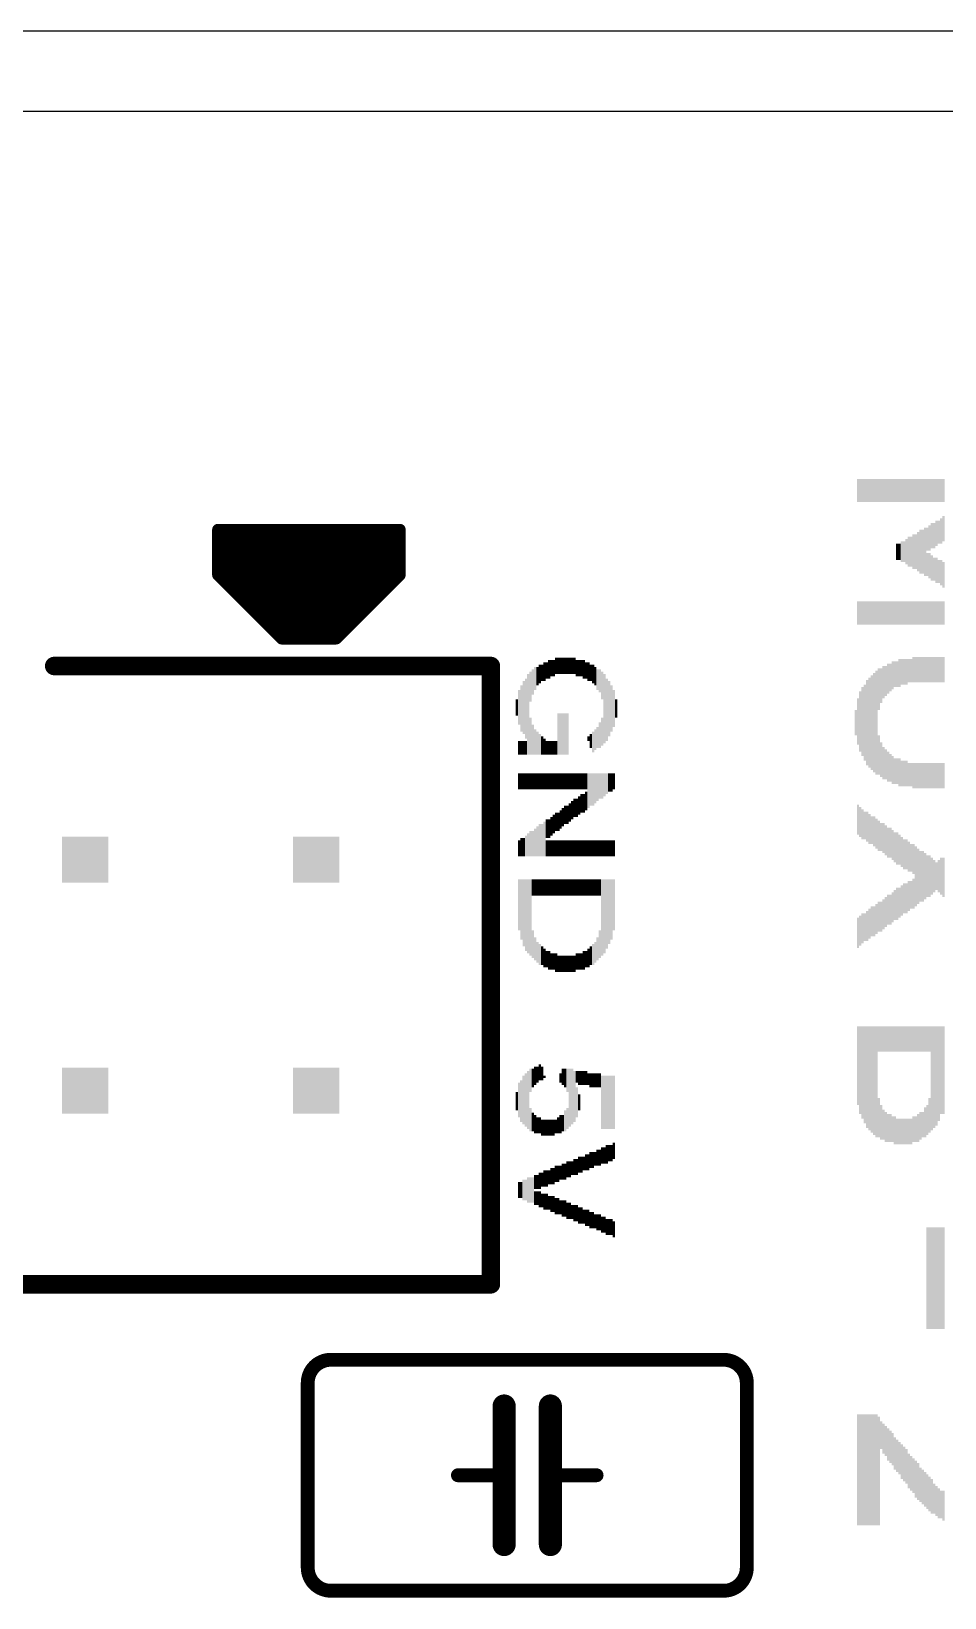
# Model space of a CAD drawing. Extents: x -5 to 130, y -14 to 61.
# Drawn here: x 58.45 to 68.49, y 43.65 to 60.88 of the extents above; entities that cross this region are included whole.
import ezdxf

# ---------------------------------------------------------------- set-up
doc = ezdxf.new("R2010")
doc.units = 0
for name, color, linetype in [('20', 178, 'CONTINUOUS'), ('21', 251, 'CONTINUOUS'), ('51', 251, 'CONTINUOUS')]:
    doc.layers.add(name, color=color, linetype=linetype)

# ---------------------------------------------------------------- blocks, each defined once
blk = doc.blocks.new('RECT')
blk.add_solid([(-0.5, -0.5), (0.5, -0.5), (-0.5, 0.5), (0.5, 0.5)])

msp = doc.modelspace()

# ---------------------------------------------------------------- linework, layer by layer
at = {"layer": '20'}
msp.add_line((130, 60), (-5, 60), dxfattribs=at)
at = {"layer": '21'}
for points, const_width in [([(60.5, 55.4318, 1), (60.5, 55.3683)], 0.0635), ([(60.5318, 55.4, 1), (60.4682, 55.4)], 0.0635), ([(60.5958, 55.4, 1), (60.5322, 55.4)], 0.0635), ([(60.7228, 55.4, 1), (60.6593, 55.4)], 0.0635), ([(60.8498, 55.4, 1), (60.7863, 55.4)], 0.0635), ([(60.9768, 55.4, 1), (60.9132, 55.4)], 0.0635), ([(61.1038, 55.4, 1), (61.0403, 55.4)], 0.0635), ([(61.2308, 55.4, 1), (61.1673, 55.4)], 0.0635), ([(61.3578, 55.4, 1), (61.2942, 55.4)], 0.0635), ([(61.4848, 55.4, 1), (61.4213, 55.4)], 0.0635), ([(61.6118, 55.4, 1), (61.5483, 55.4)], 0.0635), ([(61.7388, 55.4, 1), (61.6752, 55.4)], 0.0635), ([(61.8658, 55.4, 1), (61.8023, 55.4)], 0.0635), ([(61.9928, 55.4, 1), (61.9293, 55.4)], 0.0635), ([(62.1198, 55.4, 1), (62.0562, 55.4)], 0.0635), ([(62.2468, 55.4, 1), (62.1833, 55.4)], 0.0635), ([(62.3738, 55.4, 1), (62.3103, 55.4)], 0.0635), ([(62.5008, 55.4, 1), (62.4372, 55.4)], 0.0635), ([(62.5318, 55.4, 1), (62.4682, 55.4)], 0.0635), ([(62.5, 55.3683, 1), (62.5, 55.4318)], 0.0635), ([(60.5225, 54.9225, 1), (60.4775, 54.8775)], 0.0635), ([(62.5225, 54.8775, 1), (62.4775, 54.9225)], 0.0635), ([(60.4682, 54.9, 1), (60.5318, 54.9)], 0.0635), ([(60.5322, 54.836, 1), (60.5958, 54.836)], 0.0635), ([(62.4372, 54.869, 1), (62.5008, 54.869)], 0.0635), ([(62.4682, 54.9, 1), (62.5318, 54.9)], 0.0635), ([(60.6593, 54.709, 1), (60.7228, 54.709)], 0.0635), ([(60.7863, 54.582, 1), (60.8498, 54.582)], 0.0635), ([(62.1833, 54.615, 1), (62.2468, 54.615)], 0.0635), ([(62.3103, 54.742, 1), (62.3738, 54.742)], 0.0635), ([(60.9132, 54.455, 1), (60.9768, 54.455)], 0.0635), ([(62.0562, 54.488, 1), (62.1198, 54.488)], 0.0635), ([(61.0403, 54.328, 1), (61.1038, 54.328)], 0.0635), ([(61.2, 54.2318, 1), (61.2, 54.1683)], 0.0635), ([(61.5, 54.2318, 1), (61.5, 54.1683)], 0.0635), ([(61.5, 54.1683, 1), (61.5, 54.2318)], 0.0635), ([(61.8, 54.1683, 1), (61.8, 54.2318)], 0.0635), ([(61.8023, 54.234, 1), (61.8658, 54.234)], 0.0635), ([(61.9293, 54.361, 1), (61.9928, 54.361)], 0.0635), ([(61.1673, 54.201, 1), (61.2308, 54.201)], 0.0635), ([(61.1775, 54.1775, 1), (61.2225, 54.2225)], 0.0635), ([(61.2942, 54.2, 1), (61.3578, 54.2)], 0.0635), ([(61.4213, 54.2, 1), (61.4848, 54.2)], 0.0635), ([(61.5483, 54.2, 1), (61.6118, 54.2)], 0.0635), ([(61.6752, 54.2, 1), (61.7388, 54.2)], 0.0635), ([(61.7775, 54.2225, 1), (61.8225, 54.1775)], 0.0635), ([(58.7, 53.9508, 1), (58.7, 53.8492)], 0.1016), ([(63.5508, 53.9, 1), (63.4492, 53.9)], 0.1016), ([(63.5, 53.8492, 1), (63.5, 53.9508)], 0.1016), ([(63.5, 47.0492, 1), (63.5, 47.1508)], 0.1016), ([(63.4492, 47.1, 1), (63.5508, 47.1)], 0.1016), ([(61.741, 46.27, 0.4142), (61.487, 46.016)], 0.1524), ([(61.741, 46.3081, 1), (61.741, 46.2319)], 0.0762), ([(61.741, 46.2319, 1), (61.741, 46.3081)], 0.0762), ([(66.313, 46.016, 0.4142), (66.059, 46.27)], 0.1524), ([(66.059, 46.3081, 1), (66.059, 46.2319)], 0.0762), ([(66.059, 46.2319, 1), (66.059, 46.3081)], 0.0762), ([(61.5251, 46.016, 1), (61.4489, 46.016)], 0.0762), ([(61.4489, 46.016, 1), (61.5251, 46.016)], 0.0762), ([(66.3511, 46.016, 1), (66.2749, 46.016)], 0.0762), ([(66.2749, 46.016, 1), (66.3511, 46.016)], 0.0762), ([(63.7095, 45.762, 1), (63.5825, 45.762)], 0.127), ([(64.2175, 45.762, 1), (64.0905, 45.762)], 0.127), ([(63.519, 45.0381, 1), (63.519, 44.9619)], 0.0762), ([(63.7095, 45, 1), (63.5825, 45)], 0.127), ([(63.5825, 45, 1), (63.7095, 45)], 0.127), ([(63.646, 44.9619, 1), (63.646, 45.0381)], 0.0762), ([(64.2175, 45, 1), (64.0905, 45)], 0.127), ([(64.0905, 45, 1), (64.2175, 45)], 0.127), ([(64.154, 45.0381, 1), (64.154, 44.9619)], 0.0762), ([(64.281, 44.9619, 1), (64.281, 45.0381)], 0.0762), ([(63.5825, 44.238, 1), (63.7095, 44.238)], 0.127), ([(64.0905, 44.238, 1), (64.2175, 44.238)], 0.127), ([(61.487, 43.984, 0.4142), (61.741, 43.73)], 0.1524), ([(61.5251, 43.984, 1), (61.4489, 43.984)], 0.0762), ([(61.4489, 43.984, 1), (61.5251, 43.984)], 0.0762), ([(66.059, 43.73, 0.4142), (66.313, 43.984)], 0.1524), ([(66.3511, 43.984, 1), (66.2749, 43.984)], 0.0762), ([(66.2749, 43.984, 1), (66.3511, 43.984)], 0.0762), ([(61.741, 43.7681, 1), (61.741, 43.6919)], 0.0762), ([(61.741, 43.6919, 1), (61.741, 43.7681)], 0.0762), ([(66.059, 43.7681, 1), (66.059, 43.6919)], 0.0762), ([(66.059, 43.6919, 1), (66.059, 43.7681)], 0.0762)]:
    msp.add_lwpolyline(points, format="xyb", dxfattribs=dict(at, const_width=const_width))
for points, const_width in [([(62.5, 55.4), (60.5, 55.4)], 0.127), ([(60.5, 55.4), (60.5, 54.9)], 0.127), ([(60.564, 55.4), (60.564, 54.836)], 0.127), ([(60.691, 55.4), (60.691, 54.709)], 0.127), ([(60.818, 55.4), (60.818, 54.582)], 0.127), ([(60.945, 55.4), (60.945, 54.455)], 0.127), ([(61.072, 55.4), (61.072, 54.328)], 0.127), ([(61.199, 55.4), (61.199, 54.201)], 0.127), ([(61.326, 55.4), (61.326, 54.2)], 0.127), ([(61.453, 55.4), (61.453, 54.2)], 0.127), ([(61.58, 55.4), (61.58, 54.2)], 0.127), ([(61.707, 55.4), (61.707, 54.2)], 0.127), ([(61.834, 55.4), (61.834, 54.234)], 0.127), ([(61.961, 55.4), (61.961, 54.361)], 0.127), ([(62.088, 55.4), (62.088, 54.488)], 0.127), ([(62.215, 55.4), (62.215, 54.615)], 0.127), ([(62.342, 55.4), (62.342, 54.742)], 0.127), ([(62.469, 55.4), (62.469, 54.869)], 0.127), ([(62.5, 54.9), (62.5, 55.4)], 0.127), ([(60.5, 54.9), (61.2, 54.2)], 0.127), ([(61.8, 54.2), (62.5, 54.9)], 0.127), ([(61.2, 54.2), (61.5, 54.2)], 0.127), ([(61.5, 54.2), (61.8, 54.2)], 0.127), ([(63.5, 53.9), (58.7, 53.9)], 0.2032), ([(63.5, 53.9), (63.5, 47.1)], 0.2032), ([(63.5, 47.1), (49.5, 47.1)], 0.2032), ([(61.741, 46.27), (66.059, 46.27)], 0.1524), ([(61.487, 46.016), (61.487, 43.984)], 0.1524), ([(66.313, 46.016), (66.313, 43.984)], 0.1524), ([(63.646, 45.762), (63.646, 45)], 0.254), ([(64.154, 45), (64.154, 45.762)], 0.254), ([(63.646, 45), (63.519, 45)], 0.1524), ([(63.646, 45), (63.646, 44.238)], 0.254), ([(64.154, 45), (64.154, 44.238)], 0.254), ([(64.281, 45), (64.154, 45)], 0.1524), ([(66.059, 43.73), (61.741, 43.73)], 0.1524)]:
    msp.add_lwpolyline(points, dxfattribs=dict(at, const_width=const_width))
at = {"layer": '51'}
msp.add_line((86.92, 60.88), (54.154, 60.88), dxfattribs=at)
at = {"layer": '51', "const_width": 0.1524}
for points in [[(63.519, 45), (63.138, 45)], [(64.662, 45), (64.281, 45)]]:
    msp.add_lwpolyline(points, dxfattribs=at)
at = {"layer": '51', "const_width": 0.0762}
for points in [[(63.138, 45.0381, 1), (63.138, 44.9619)], [(63.519, 44.9619, 1), (63.519, 45.0381)], [(64.281, 45.0381, 1), (64.281, 44.9619)], [(64.662, 44.9619, 1), (64.662, 45.0381)]]:
    msp.add_lwpolyline(points, format="xyb", dxfattribs=at)

# ---------------------------------------------------------------- block references
at = {"layer": '21', "yscale": 0.0254, "rotation": 270}
for p, xscale in [((67.5354, 55.8295), 0.254), ((67.5608, 55.8295), 0.254), ((67.5862, 55.8295), 0.254), ((67.6116, 55.8295), 0.254), ((67.637, 55.8295), 0.254), ((67.6624, 55.8295), 0.254), ((67.6878, 55.8295), 0.254), ((67.7132, 55.8295), 0.254), ((67.7386, 55.8295), 0.254), ((67.764, 55.8295), 0.254), ((67.7894, 55.8295), 0.254), ((67.8148, 55.8295), 0.254), ((67.8402, 55.8295), 0.254), ((67.8656, 55.8295), 0.254), ((67.891, 55.8295), 0.254), ((67.9164, 55.8295), 0.254), ((67.9418, 55.8295), 0.254), ((67.9672, 55.8295), 0.254), ((67.9926, 55.8295), 0.254), ((68.018, 55.8295), 0.254), ((68.0434, 55.8295), 0.254), ((68.0688, 55.8295), 0.254), ((68.0942, 55.8295), 0.254), ((68.1196, 55.8295), 0.254), ((68.145, 55.8295), 0.254), ((68.1704, 55.8295), 0.254), ((68.1958, 55.8295), 0.254), ((68.2212, 55.8295), 0.254), ((68.2466, 55.8295), 0.254), ((68.272, 55.8295), 0.254), ((68.2974, 55.8295), 0.254), ((68.3228, 55.8295), 0.254), ((68.3482, 55.8295), 0.254), ((68.3736, 55.8295), 0.254), ((68.399, 55.8295), 0.254), ((68.4244, 55.8295), 0.254), ((68.4498, 55.8295), 0.254), ((68.4752, 55.8295), 0.254), ((68.3482, 55.3342), 0.2794), ((68.3736, 55.3342), 0.2794), ((68.399, 55.3596), 0.2794), ((68.4244, 55.3723), 0.254), ((68.4498, 55.385), 0.2794), ((68.4752, 55.4104), 0.2794), ((68.0942, 55.1564), 0.3302), ((68.1196, 55.1564), 0.3302), ((68.145, 55.1564), 0.381), ((68.1704, 55.1564), 0.381), ((68.1958, 55.1564), 0.4318), ((68.2212, 55.1564), 0.4826), ((68.2466, 55.1564), 0.4826), ((68.272, 55.1564), 0.5334), ((68.2974, 55.2961), 0.254), ((68.3228, 55.3088), 0.2794), ((67.9672, 55.1564), 0.1778), ((67.9926, 55.1564), 0.1778), ((68.018, 55.1564), 0.2286), ((68.0434, 55.1564), 0.2286), ((68.0688, 55.1564), 0.2794), ((68.2974, 55.0167), 0.254), ((68.3228, 55.004), 0.2794), ((68.3482, 54.9786), 0.2794), ((68.3736, 54.9659), 0.254), ((68.399, 54.9532), 0.2794), ((68.4244, 54.9405), 0.254), ((68.4498, 54.9278), 0.2794), ((68.4752, 54.9024), 0.2794), ((67.5354, 54.4833), 0.254), ((67.5608, 54.4833), 0.254), ((67.5862, 54.4833), 0.254), ((67.6116, 54.4833), 0.254), ((67.637, 54.4833), 0.254), ((67.6624, 54.4833), 0.254), ((67.6878, 54.4833), 0.254), ((67.7132, 54.4833), 0.254), ((67.7386, 54.4833), 0.254), ((67.764, 54.4833), 0.254), ((67.7894, 54.4833), 0.254), ((67.8148, 54.4833), 0.254), ((67.8402, 54.4833), 0.254), ((67.8656, 54.4833), 0.254), ((67.891, 54.4833), 0.254), ((67.9164, 54.4833), 0.254), ((67.9418, 54.4833), 0.254), ((67.9672, 54.4833), 0.254), ((67.9926, 54.4833), 0.254), ((68.018, 54.4833), 0.254), ((68.0434, 54.4833), 0.254), ((68.0688, 54.4833), 0.254), ((68.0942, 54.4833), 0.254), ((68.1196, 54.4833), 0.254), ((68.145, 54.4833), 0.254), ((68.1704, 54.4833), 0.254), ((68.1958, 54.4833), 0.254), ((68.2212, 54.4833), 0.254), ((68.2466, 54.4833), 0.254), ((68.272, 54.4833), 0.254), ((68.2974, 54.4833), 0.254), ((68.3228, 54.4833), 0.254), ((68.3482, 54.4833), 0.254), ((68.3736, 54.4833), 0.254), ((68.399, 54.4833), 0.254), ((68.4244, 54.4833), 0.254), ((68.4498, 54.4833), 0.254), ((68.4752, 54.4833), 0.254), ((64.0894, 53.8381), 0.2032), ((64.1148, 53.8508), 0.1778), ((64.1402, 53.8635), 0.2032), ((64.1656, 53.8762), 0.1778), ((64.191, 53.8762), 0.1778), ((64.2164, 53.9016), 0.1778), ((64.2418, 53.9016), 0.1778), ((64.2672, 53.9016), 0.1778), ((64.2926, 53.9016), 0.1778), ((64.318, 53.9016), 0.1778), ((64.3434, 53.9016), 0.1778), ((64.3688, 53.9016), 0.1778), ((64.3942, 53.9016), 0.1778), ((64.4196, 53.9016), 0.1778), ((64.445, 53.8762), 0.1778), ((64.4704, 53.8762), 0.1778), ((64.4958, 53.8762), 0.1778), ((64.5212, 53.8635), 0.2032), ((64.5466, 53.8508), 0.1778), ((64.572, 53.8381), 0.2032), ((67.8656, 53.7594), 0.3302), ((67.891, 53.7721), 0.3048), ((67.9164, 53.7975), 0.3048), ((67.9418, 53.8102), 0.2794), ((67.9672, 53.8102), 0.2794), ((67.9926, 53.8229), 0.3048), ((68.018, 53.8356), 0.2794), ((68.0434, 53.8356), 0.2794), ((68.0688, 53.8356), 0.2794), ((68.0942, 53.8483), 0.254), ((68.1196, 53.8483), 0.254), ((68.145, 53.861), 0.2794), ((68.1704, 53.861), 0.2794), ((68.1958, 53.861), 0.2794), ((68.2212, 53.861), 0.2794), ((68.2466, 53.861), 0.2794), ((68.272, 53.861), 0.2794), ((68.2974, 53.861), 0.2794), ((68.3228, 53.861), 0.2794), ((68.3482, 53.861), 0.2794), ((68.3736, 53.861), 0.2794), ((68.399, 53.861), 0.2794), ((68.4244, 53.861), 0.2794), ((68.4498, 53.861), 0.2794), ((68.4752, 53.861), 0.2794), ((63.8862, 53.4317), 0.6604), ((63.9116, 53.3682), 0.889), ((63.937, 53.673), 0.3302), ((63.9624, 53.7238), 0.2794), ((63.9878, 53.7619), 0.254), ((64.0132, 53.7873), 0.2032), ((64.0386, 53.8127), 0.2032), ((64.064, 53.8254), 0.1778), ((64.5974, 53.8254), 0.1778), ((64.6228, 53.8127), 0.2032), ((64.6482, 53.7873), 0.2032), ((64.6736, 53.7492), 0.2286), ((64.699, 53.7365), 0.254), ((64.7244, 53.6857), 0.3048), ((64.7498, 53.4317), 0.762), ((64.7752, 53.419), 0.6858), ((67.637, 53.2768), 0.9398), ((67.6624, 53.2768), 0.9906), ((67.6878, 53.2768), 1.0414), ((67.7132, 53.2768), 1.0922), ((67.7386, 53.2768), 1.143), ((67.764, 53.6451), 0.4572), ((67.7894, 53.6832), 0.381), ((67.8148, 53.7213), 0.3556), ((67.8402, 53.734), 0.3302), ((63.81, 53.4444), 0.381), ((63.8354, 53.4317), 0.508), ((63.8608, 53.4444), 0.5842), ((64.8006, 53.4317), 0.6096), ((64.826, 53.4317), 0.508), ((64.8514, 53.4317), 0.4064), ((67.5608, 53.2895), 0.6604), ((67.5862, 53.2895), 0.762), ((67.6116, 53.2768), 0.8382), ((63.7846, 53.4444), 0.1778), ((64.8768, 53.4317), 0.2032), ((67.51, 53.2768), 0.2794), ((67.5354, 53.2895), 0.508), ((63.937, 53.1269), 0.4064), ((63.9624, 53.0888), 0.3302), ((64.2418, 53.1523), 0.4572), ((64.2672, 53.1523), 0.4572), ((64.2926, 53.1523), 0.4572), ((64.318, 53.1523), 0.4572), ((64.3434, 53.1523), 0.4572), ((64.699, 53.1396), 0.2794), ((64.7244, 53.1777), 0.3048), ((63.81, 52.9999), 0.1524), ((63.8354, 52.9999), 0.1524), ((63.8608, 52.9999), 0.1524), ((63.8862, 52.9999), 0.1524), ((63.9878, 53.0634), 0.2794), ((64.0132, 53.0507), 0.254), ((64.0386, 53.038), 0.2286), ((64.064, 53.0253), 0.2032), ((64.0894, 53.0126), 0.1778), ((64.1148, 52.9999), 0.1524), ((64.1402, 52.9999), 0.1524), ((64.1656, 52.9999), 0.1524), ((64.191, 52.9999), 0.1524), ((64.2164, 52.9999), 0.1524), ((64.572, 53.1015), 0.0508), ((64.5974, 53.0761), 0.1524), ((64.6228, 53.0634), 0.2286), ((64.6482, 53.0888), 0.2286), ((64.6736, 53.1142), 0.2286), ((67.764, 52.9212), 0.4318), ((67.7894, 52.8704), 0.381), ((67.8148, 52.8323), 0.3556), ((67.8402, 52.8196), 0.3302), ((67.8656, 52.7942), 0.3302), ((67.891, 52.7815), 0.3048), ((67.9164, 52.7561), 0.3048), ((63.81, 52.6316), 0.1778), ((63.8354, 52.6316), 0.1778), ((63.8608, 52.6316), 0.1778), ((63.8862, 52.6316), 0.1778), ((63.9116, 52.6316), 0.1778), ((63.937, 52.6316), 0.1778), ((63.9624, 52.6316), 0.1778), ((63.9878, 52.6316), 0.1778), ((64.0132, 52.6316), 0.1778), ((64.0386, 52.6316), 0.1778), ((64.064, 52.6316), 0.1778), ((64.0894, 52.6316), 0.1778), ((64.1148, 52.6316), 0.1778), ((64.1402, 52.6316), 0.1778), ((64.1656, 52.6316), 0.1778), ((64.191, 52.6316), 0.1778), ((64.2164, 52.6316), 0.1778), ((64.2418, 52.6316), 0.1778), ((64.2672, 52.6316), 0.1778), ((64.2926, 52.6316), 0.1778), ((64.318, 52.6316), 0.1778), ((64.3434, 52.6316), 0.1778), ((64.3688, 52.6316), 0.1778), ((64.3942, 52.6316), 0.1778), ((64.4196, 52.6316), 0.1778), ((64.445, 52.6316), 0.1778), ((64.4704, 52.6316), 0.1778), ((64.4958, 52.6316), 0.1778), ((64.5212, 52.6316), 0.1778), ((64.5466, 52.6316), 0.1778), ((64.572, 52.53), 0.381), ((64.5974, 52.5427), 0.3556), ((64.6228, 52.5427), 0.3556), ((64.6482, 52.5554), 0.3302), ((64.6736, 52.5681), 0.3048), ((64.699, 52.5808), 0.2794), ((64.7244, 52.5808), 0.2794), ((64.7498, 52.5935), 0.254), ((64.7752, 52.6062), 0.2286), ((64.8006, 52.6189), 0.2032), ((64.826, 52.6189), 0.2032), ((64.8514, 52.6316), 0.1778), ((67.9418, 52.7434), 0.2794), ((67.9672, 52.7434), 0.2794), ((67.9926, 52.7307), 0.3048), ((68.018, 52.718), 0.2794), ((68.0434, 52.718), 0.2794), ((68.0688, 52.718), 0.2794), ((68.0942, 52.7053), 0.254), ((68.1196, 52.7053), 0.254), ((68.145, 52.6926), 0.2794), ((68.1704, 52.6926), 0.2794), ((68.1958, 52.6926), 0.2794), ((68.2212, 52.6926), 0.2794), ((68.2466, 52.6926), 0.2794), ((68.272, 52.6926), 0.2794), ((68.2974, 52.6926), 0.2794), ((68.3228, 52.6926), 0.2794), ((68.3482, 52.6926), 0.2794), ((68.3736, 52.6926), 0.2794), ((68.399, 52.6926), 0.2794), ((68.4244, 52.6926), 0.2794), ((68.4498, 52.6926), 0.2794), ((68.4752, 52.6926), 0.2794), ((64.3688, 52.2887), 0.2032), ((64.3942, 52.3141), 0.2032), ((64.4196, 52.3395), 0.2032), ((64.445, 52.3395), 0.2032), ((64.4704, 52.3649), 0.2032), ((64.4958, 52.3903), 0.2032), ((64.5212, 52.3903), 0.2032), ((64.5466, 52.4157), 0.2032), ((67.5354, 52.21), 0.3302), ((64.1148, 52.1109), 0.2032), ((64.1402, 52.1109), 0.2032), ((64.1656, 52.1363), 0.2032), ((64.191, 52.1617), 0.2032), ((64.2164, 52.1871), 0.2032), ((64.2418, 52.1871), 0.2032), ((64.2672, 52.2125), 0.2032), ((64.2926, 52.2379), 0.2032), ((64.318, 52.2633), 0.2032), ((64.3434, 52.2633), 0.2032), ((67.5608, 52.1846), 0.3302), ((67.5862, 52.1592), 0.3302), ((67.6116, 52.1465), 0.3048), ((67.637, 52.1338), 0.3302), ((67.6624, 52.1084), 0.3302), ((67.6878, 52.0957), 0.3048), ((67.7132, 52.083), 0.3302), ((67.7386, 52.0576), 0.3302), ((67.764, 52.0322), 0.3302), ((63.8862, 51.9204), 0.2286), ((63.9116, 51.9331), 0.254), ((63.937, 51.9458), 0.2794), ((63.9624, 51.9458), 0.2794), ((63.9878, 51.9585), 0.3048), ((64.0132, 51.9712), 0.3302), ((64.0386, 51.9839), 0.3556), ((64.064, 51.9839), 0.3556), ((64.0894, 51.9966), 0.381), ((67.7894, 52.0195), 0.3048), ((67.8148, 52.0068), 0.3302), ((67.8402, 51.9814), 0.3302), ((67.8656, 51.956), 0.3302), ((67.891, 51.956), 0.3302), ((67.9164, 51.9306), 0.3302), ((67.9418, 51.9052), 0.3302), ((67.9672, 51.8925), 0.3556), ((67.9926, 51.8798), 0.3302), ((63.81, 51.895), 0.1778), ((63.8354, 51.9077), 0.2032), ((63.8608, 51.9077), 0.2032), ((64.1148, 51.895), 0.1778), ((64.1402, 51.895), 0.1778), ((64.1656, 51.895), 0.1778), ((64.191, 51.895), 0.1778), ((64.2164, 51.895), 0.1778), ((64.2418, 51.895), 0.1778), ((64.2672, 51.895), 0.1778), ((64.2926, 51.895), 0.1778), ((64.318, 51.895), 0.1778), ((64.3434, 51.895), 0.1778), ((64.3688, 51.895), 0.1778), ((64.3942, 51.895), 0.1778), ((64.4196, 51.895), 0.1778), ((64.445, 51.895), 0.1778), ((64.4704, 51.895), 0.1778), ((64.4958, 51.895), 0.1778), ((64.5212, 51.895), 0.1778), ((64.5466, 51.895), 0.1778), ((64.572, 51.895), 0.1778), ((64.5974, 51.895), 0.1778), ((64.6228, 51.895), 0.1778), ((64.6482, 51.895), 0.1778), ((64.6736, 51.895), 0.1778), ((64.699, 51.895), 0.1778), ((64.7244, 51.895), 0.1778), ((64.7498, 51.895), 0.1778), ((64.7752, 51.895), 0.1778), ((64.8006, 51.895), 0.1778), ((64.826, 51.895), 0.1778), ((64.8514, 51.895), 0.1778), ((68.018, 51.8544), 0.3302), ((68.0434, 51.829), 0.3302), ((68.0688, 51.829), 0.3302), ((68.0942, 51.8036), 0.3302), ((68.1196, 51.7909), 0.3048), ((68.145, 51.7782), 0.3302), ((68.1704, 51.5877), 0.6604), ((68.1958, 51.5877), 0.6096), ((68.2212, 51.5877), 0.5588), ((68.2466, 51.5877), 0.5588), ((68.272, 51.5877), 0.508), ((68.2974, 51.5877), 0.4572), ((68.3228, 51.5877), 0.4572), ((68.3482, 51.5877), 0.4064), ((68.3736, 51.5877), 0.3556), ((68.399, 51.5877), 0.3048), ((68.4244, 51.5877), 0.3556), ((68.4498, 51.5877), 0.4064), ((68.4752, 51.575), 0.4318), ((63.81, 51.2727), 0.5588), ((63.8354, 51.2219), 0.6604), ((63.8608, 51.1838), 0.7366), ((63.8862, 51.1584), 0.7874), ((63.9116, 51.1457), 0.8128), ((63.937, 51.133), 0.8382), ((63.9624, 51.4632), 0.1778), ((63.9878, 51.4632), 0.1778), ((64.0132, 51.4632), 0.1778), ((64.0386, 51.4632), 0.1778), ((64.064, 51.4632), 0.1778), ((64.0894, 51.4632), 0.1778), ((64.1148, 51.4632), 0.1778), ((64.1402, 51.4632), 0.1778), ((64.1656, 51.4632), 0.1778), ((64.191, 51.4632), 0.1778), ((64.2164, 51.4632), 0.1778), ((64.2418, 51.4632), 0.1778), ((64.2672, 51.4632), 0.1778), ((64.2926, 51.4632), 0.1778), ((64.318, 51.4632), 0.1778), ((64.3434, 51.4632), 0.1778), ((64.3688, 51.4632), 0.1778), ((64.3942, 51.4632), 0.1778), ((64.4196, 51.4632), 0.1778), ((64.445, 51.4632), 0.1778), ((64.4704, 51.4632), 0.1778), ((64.4958, 51.4632), 0.1778), ((64.5212, 51.4632), 0.1778), ((64.5466, 51.4632), 0.1778), ((64.572, 51.4632), 0.1778), ((64.5974, 51.4632), 0.1778), ((64.6228, 51.4632), 0.1778), ((64.6482, 51.4632), 0.1778), ((64.6736, 51.4632), 0.1778), ((64.699, 51.4632), 0.1778), ((64.7244, 51.133), 0.8382), ((64.7498, 51.1457), 0.8128), ((64.7752, 51.1711), 0.762), ((64.8006, 51.1965), 0.7112), ((64.826, 51.2219), 0.6604), ((64.8514, 51.2727), 0.5588), ((68.0434, 51.3464), 0.3302), ((68.0688, 51.3464), 0.3302), ((68.0942, 51.3718), 0.3302), ((68.1196, 51.3845), 0.3048), ((68.145, 51.3972), 0.3302), ((67.8402, 51.194), 0.3302), ((67.8656, 51.2194), 0.3302), ((67.891, 51.2194), 0.3302), ((67.9164, 51.2448), 0.3302), ((67.9418, 51.2702), 0.3302), ((67.9672, 51.2829), 0.3556), ((67.9926, 51.2956), 0.3302), ((68.018, 51.321), 0.3302), ((67.5862, 51.0162), 0.3302), ((67.6116, 51.0289), 0.3048), ((67.637, 51.0416), 0.3302), ((67.6624, 51.067), 0.3302), ((67.6878, 51.0924), 0.3302), ((67.7132, 51.0924), 0.3302), ((67.7386, 51.1178), 0.3302), ((67.764, 51.1432), 0.3302), ((67.7894, 51.1432), 0.3302), ((67.8148, 51.1686), 0.3302), ((63.9624, 50.8409), 0.3048), ((64.699, 50.8409), 0.3048), ((67.5354, 50.9654), 0.3302), ((67.5608, 50.9908), 0.3302), ((63.9878, 50.7901), 0.254), ((64.0132, 50.752), 0.2286), ((64.0386, 50.7266), 0.2286), ((64.6228, 50.7266), 0.2286), ((64.6482, 50.752), 0.2286), ((64.6736, 50.7901), 0.254), ((64.064, 50.7139), 0.2032), ((64.0894, 50.6885), 0.2032), ((64.1148, 50.6758), 0.1778), ((64.1402, 50.6631), 0.2032), ((64.1656, 50.6504), 0.1778), ((64.191, 50.6504), 0.1778), ((64.2164, 50.6377), 0.2032), ((64.2418, 50.625), 0.1778), ((64.2672, 50.625), 0.1778), ((64.2926, 50.625), 0.1778), ((64.318, 50.625), 0.1778), ((64.3434, 50.625), 0.1778), ((64.3688, 50.625), 0.1778), ((64.3942, 50.625), 0.1778), ((64.4196, 50.625), 0.1778), ((64.445, 50.6504), 0.1778), ((64.4704, 50.6504), 0.1778), ((64.4958, 50.6504), 0.1778), ((64.5212, 50.6631), 0.2032), ((64.5466, 50.6758), 0.1778), ((64.572, 50.6885), 0.2032), ((64.5974, 50.7139), 0.2032), ((67.5354, 49.5049), 0.8636), ((67.5608, 49.4541), 0.9652), ((67.5862, 49.4287), 1.016), ((67.6116, 49.4033), 1.0668), ((67.637, 49.3779), 1.1176), ((67.6624, 49.3652), 1.143), ((67.6878, 49.3525), 1.1684), ((67.7132, 49.3398), 1.1938), ((67.7386, 49.3271), 1.2192), ((67.764, 49.797), 0.2794), ((67.7894, 49.797), 0.2794), ((67.8148, 49.797), 0.2794), ((67.8402, 49.797), 0.2794), ((67.8656, 49.797), 0.2794), ((67.891, 49.797), 0.2794), ((67.9164, 49.797), 0.2794), ((67.9418, 49.797), 0.2794), ((67.9672, 49.797), 0.2794), ((67.9926, 49.797), 0.2794), ((68.018, 49.797), 0.2794), ((68.0434, 49.797), 0.2794), ((68.0688, 49.797), 0.2794), ((68.0942, 49.797), 0.2794), ((68.1196, 49.797), 0.2794), ((68.145, 49.797), 0.2794), ((68.1704, 49.797), 0.2794), ((68.1958, 49.797), 0.2794), ((68.2212, 49.797), 0.2794), ((68.2466, 49.797), 0.2794), ((68.272, 49.797), 0.2794), ((68.2974, 49.797), 0.2794), ((68.3228, 49.797), 0.2794), ((68.3482, 49.3652), 1.143), ((68.3736, 49.3779), 1.1176), ((68.399, 49.3906), 1.0922), ((68.4244, 49.416), 1.0414), ((68.4498, 49.4541), 0.9652), ((68.4752, 49.4541), 0.9652), ((63.9108, 49.127), 0.635), ((63.9362, 49.3429), 0.254), ((63.9616, 49.3683), 0.2032), ((63.987, 49.3937), 0.2032), ((64.0124, 49.4064), 0.1778), ((64.0378, 49.4318), 0.1778), ((64.0632, 49.4191), 0.1524), ((64.2918, 49.381), 0.1778), ((64.3172, 49.3683), 0.2032), ((64.3426, 49.3429), 0.254), ((64.368, 49.1524), 0.635), ((64.3934, 49.1651), 0.6096), ((64.4188, 49.1651), 0.5588), ((64.4442, 49.381), 0.127), ((64.4696, 49.3683), 0.1524), ((64.495, 49.3683), 0.1524), ((64.5204, 49.3683), 0.1524), ((64.5458, 49.3683), 0.1524), ((63.8092, 49.127), 0.381), ((63.8346, 49.1143), 0.4572), ((63.86, 49.127), 0.5334), ((63.8854, 49.127), 0.5842), ((64.0886, 49.381), 0.0254), ((64.2664, 49.3683), 0.1016), ((64.5712, 49.3556), 0.127), ((64.5966, 49.3429), 0.1524), ((64.622, 49.3429), 0.1524), ((64.6474, 49.3429), 0.1524), ((64.6728, 49.3429), 0.1524), ((64.6982, 49.3429), 0.1524), ((64.7236, 49.1016), 0.5842), ((64.749, 49.1016), 0.5842), ((64.7744, 49.1016), 0.5842), ((64.7998, 49.1016), 0.5842), ((64.8252, 49.1016), 0.5842), ((64.8506, 49.1016), 0.5842), ((63.7838, 49.1143), 0.2032), ((64.4442, 49.1016), 0.3302), ((64.4696, 49.1016), 0.1778), ((67.764, 48.9334), 0.4318), ((68.3228, 48.9588), 0.381), ((63.9362, 48.9111), 0.254), ((63.9616, 48.8857), 0.2032), ((63.987, 48.8603), 0.2032), ((64.0124, 48.8476), 0.1778), ((64.0378, 48.8476), 0.1778), ((64.241, 48.8476), 0.1778), ((64.2664, 48.8603), 0.2032), ((64.2918, 48.873), 0.1778), ((64.3172, 48.8984), 0.2286), ((64.3426, 48.9238), 0.2286), ((67.7894, 48.8826), 0.381), ((67.8148, 48.8572), 0.3302), ((67.8402, 48.8318), 0.3302), ((67.8656, 48.8191), 0.3048), ((67.891, 48.8191), 0.3048), ((67.9164, 48.8064), 0.2794), ((67.9418, 48.7937), 0.3048), ((68.145, 48.8064), 0.2794), ((68.1704, 48.8064), 0.2794), ((68.1958, 48.8191), 0.3048), ((68.2212, 48.8445), 0.3048), ((68.2466, 48.8572), 0.2794), ((68.272, 48.8826), 0.3302), ((68.2974, 48.908), 0.3302), ((64.0632, 48.8222), 0.1778), ((64.0886, 48.8222), 0.1778), ((64.114, 48.8222), 0.1778), ((64.1394, 48.8222), 0.1778), ((64.1648, 48.8222), 0.1778), ((64.1902, 48.8222), 0.1778), ((64.2156, 48.8349), 0.1524), ((67.9672, 48.781), 0.2794), ((67.9926, 48.781), 0.2794), ((68.018, 48.781), 0.2794), ((68.0434, 48.781), 0.2794), ((68.0688, 48.781), 0.2794), ((68.0942, 48.781), 0.2794), ((68.1196, 48.781), 0.2794), ((64.6728, 48.492), 0.1778), ((64.6982, 48.492), 0.1778), ((64.7236, 48.5174), 0.1778), ((64.749, 48.5174), 0.1778), ((64.7744, 48.5301), 0.2032), ((64.7998, 48.5428), 0.1778), ((64.8252, 48.5428), 0.1778), ((64.8506, 48.5682), 0.1778), ((64.2918, 48.3396), 0.1778), ((64.3172, 48.3396), 0.1778), ((64.3426, 48.365), 0.1778), ((64.368, 48.365), 0.1778), ((64.3934, 48.3777), 0.1524), ((64.4188, 48.3904), 0.1778), ((64.4442, 48.3904), 0.1778), ((64.4696, 48.4158), 0.1778), ((64.495, 48.4158), 0.1778), ((64.5204, 48.4285), 0.1524), ((64.5458, 48.4412), 0.1778), ((64.5712, 48.4412), 0.1778), ((64.5966, 48.4666), 0.1778), ((64.622, 48.4666), 0.1778), ((64.6474, 48.4793), 0.1524), ((63.86, 48.1364), 0.2286), ((63.8854, 48.1364), 0.2286), ((63.9108, 48.1364), 0.2794), ((63.9362, 48.1364), 0.2794), ((63.9616, 48.1364), 0.2794), ((63.987, 48.2253), 0.1524), ((64.0124, 48.2253), 0.1524), ((64.0378, 48.238), 0.1778), ((64.0632, 48.2507), 0.1524), ((64.0886, 48.2634), 0.1778), ((64.114, 48.2634), 0.1778), ((64.1394, 48.2761), 0.1524), ((64.1648, 48.2888), 0.1778), ((64.1902, 48.2888), 0.1778), ((64.2156, 48.3142), 0.1778), ((64.241, 48.3142), 0.1778), ((64.2664, 48.3269), 0.1524), ((63.8092, 48.1364), 0.1778), ((63.8346, 48.1364), 0.1778), ((63.987, 48.0475), 0.1524), ((64.0124, 48.0475), 0.1524), ((64.0378, 48.0348), 0.1778), ((64.0632, 48.0221), 0.1524), ((64.0886, 48.0094), 0.1778), ((64.114, 48.0094), 0.1778), ((64.1394, 47.9967), 0.1524), ((64.1648, 47.984), 0.1778), ((64.1902, 47.984), 0.1778), ((64.2156, 47.9586), 0.1778), ((64.241, 47.9586), 0.1778), ((64.2664, 47.9459), 0.1524), ((64.2918, 47.9332), 0.1778), ((64.3172, 47.9332), 0.1778), ((64.3426, 47.9078), 0.1778), ((64.368, 47.9078), 0.1778), ((64.3934, 47.8951), 0.1524), ((64.4188, 47.8824), 0.1778), ((64.4442, 47.8824), 0.1778), ((64.4696, 47.857), 0.1778), ((64.495, 47.857), 0.1778), ((64.5204, 47.8443), 0.1524), ((64.5458, 47.8316), 0.1778), ((64.5712, 47.8316), 0.1778), ((64.5966, 47.8062), 0.1778), ((64.622, 47.8062), 0.1778), ((64.6474, 47.7935), 0.1524), ((64.6728, 47.7808), 0.1778), ((64.6982, 47.7808), 0.1778), ((64.7236, 47.7554), 0.1778), ((64.749, 47.7554), 0.1778), ((64.7744, 47.73), 0.1778), ((64.7998, 47.73), 0.1778), ((64.8252, 47.73), 0.1778), ((64.8506, 47.7046), 0.1778), ((68.2974, 47.1681), 1.1176), ((68.3228, 47.1681), 1.1176), ((68.3482, 47.1681), 1.1176), ((68.3736, 47.1681), 1.1176), ((68.399, 47.1681), 1.1176), ((68.4244, 47.1681), 1.1176), ((68.4498, 47.1681), 1.1176), ((68.4752, 47.1681), 1.1176), ((67.5354, 45.0599), 1.2192), ((67.5608, 45.0599), 1.2192), ((67.5862, 45.0599), 1.2192), ((67.6116, 45.0599), 1.2192), ((67.637, 45.0599), 1.2192), ((67.6624, 45.0599), 1.2192), ((67.6878, 45.0599), 1.2192), ((67.7132, 45.0599), 1.2192), ((67.7386, 45.0599), 1.2192), ((67.764, 45.0472), 1.1938), ((67.7894, 45.4409), 0.3048), ((67.8148, 45.4028), 0.3302), ((67.8402, 45.3774), 0.3302), ((67.8656, 45.3393), 0.3556), ((67.891, 45.3139), 0.3556), ((67.9164, 45.2885), 0.3556), ((67.9418, 45.2377), 0.3556), ((67.9672, 45.2123), 0.3556), ((67.9926, 45.1869), 0.3556), ((68.018, 45.1488), 0.381), ((68.0434, 45.1234), 0.381), ((68.0688, 45.098), 0.381), ((68.0942, 45.0472), 0.381), ((68.1196, 45.0218), 0.381), ((68.145, 44.9964), 0.381), ((68.1704, 44.9583), 0.4064), ((68.1958, 44.9329), 0.4064), ((68.2212, 44.8948), 0.381), ((68.2466, 44.8694), 0.381), ((68.272, 44.844), 0.381), ((68.2974, 44.8186), 0.381), ((68.3228, 44.7932), 0.381), ((68.3482, 44.7678), 0.381), ((68.3736, 44.7424), 0.3302), ((68.399, 44.717), 0.3302), ((68.4244, 44.6916), 0.3302), ((68.4498, 44.6789), 0.3048), ((68.4752, 44.6662), 0.3302)]:
    msp.add_blockref('RECT', p, dxfattribs=dict(at, xscale=xscale))
at = {"layer": '51', "xscale": 0.508, "yscale": 0.508, "rotation": 270}
for p in [(59.04, 51.77), (61.58, 51.77), (59.04, 49.23), (61.58, 49.23)]:
    msp.add_blockref('RECT', p, dxfattribs=at)

doc.saveas('drawing.dxf')
